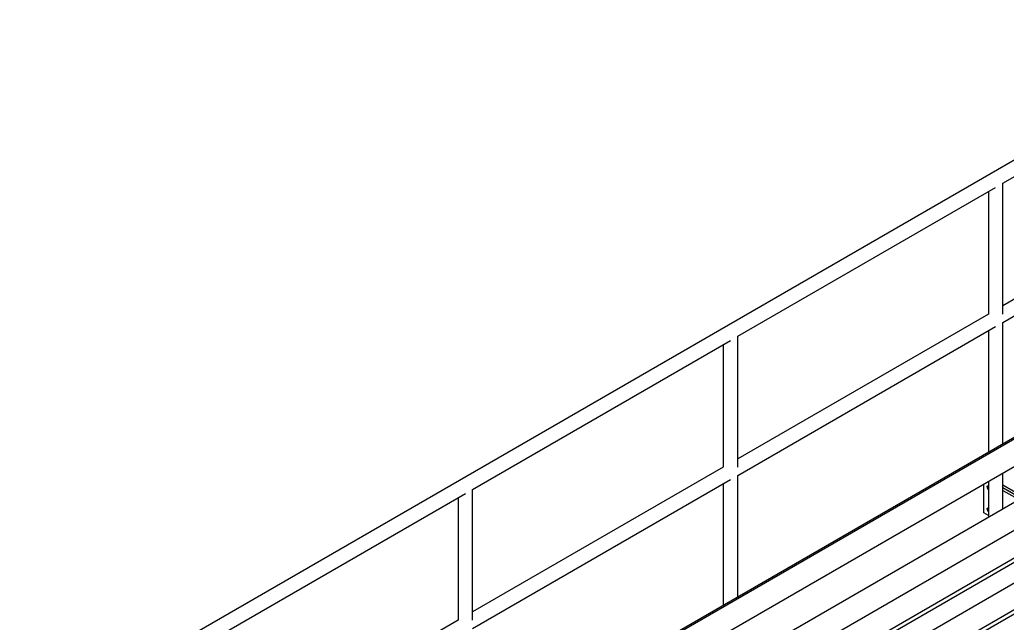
# Model space of a CAD drawing. Header units: millimetres. Extents: x 0 to 16187, y -20471 to 6290.
# Drawn here: x 566.3 to 711.2, y 2028.2 to 2116.7 of the extents above; entities that cross this region are included whole.
import ezdxf

# ---------------------------------------------------------------- set-up
doc = ezdxf.new("R2010")
doc.units = ezdxf.units.MM

msp = doc.modelspace()

# ---------------------------------------------------------------- linework, layer by layer
at = {"color": 7, "linetype": 'Continuous', "lineweight": 25}
for p, q in [((747.83284, 2116.72979), (566.30439, 2011.93565)), ((710.52443, 2092.75575), (748.36021, 2114.59789)), ((747.3053, 2096.01173), (710.52443, 2074.77858)), ((710.52443, 2072.34223), (748.36021, 2094.18437)), ((671.63355, 2070.30453), (709.46934, 2092.14666)), ((710.52443, 2073.56051), (710.52443, 2092.75575)), ((606.76636, 1985.1044), (790.93166, 2091.42076)), ((708.41443, 2091.53767), (708.41443, 2073.56051)), ((610.3019, 1983.06338), (794.4672, 2089.37974)), ((613.83743, 1981.02236), (798.00273, 2087.33872)), ((749.1063, 2076.8039), (598.51362, 1989.8686)), ((598.6904, 1989.76655), (749.28307, 2076.70185)), ((708.41443, 2073.56051), (671.63355, 2052.32736)), ((602.22651, 1987.7252), (749.28307, 2072.61915)), ((671.63355, 2049.89101), (709.46934, 2071.73314)), ((710.52443, 2054.53106), (710.52443, 2072.34223)), ((671.63355, 2051.10928), (671.63355, 2070.30453)), ((708.41443, 2071.12415), (708.41443, 2053.31299)), ((632.74268, 2047.85331), (670.57847, 2069.69544)), ((669.52355, 2069.08645), (669.52355, 2051.10928)), ((669.52355, 2051.10928), (632.74268, 2029.87614)), ((710.52443, 2045.00265), (710.52443, 2050.24426)), ((632.74268, 2027.43979), (670.57847, 2049.28192)), ((669.52355, 2048.67293), (669.52355, 2030.86176)), ((671.63355, 2032.07984), (671.63355, 2049.89101)), ((707.75946, 2044.40551), (707.75946, 2048.64808)), ((708.32823, 2048.97642), (708.41443, 2048.92666)), ((708.41443, 2049.02618), (708.41443, 2043.78458)), ((710.52443, 2048.52499), (713.57519, 2046.76382)), ((593.85181, 2025.40208), (631.68759, 2047.24422)), ((632.74268, 2028.65806), (632.74268, 2047.85331)), ((710.52443, 2048.11678), (713.06277, 2046.65143)), ((710.52443, 2048.11678), (713.22163, 2046.55972)), ((710.52443, 2047.70858), (712.70921, 2046.44733)), ((630.63268, 2046.63523), (630.63268, 2028.65806)), ((688.52501, 2023.52617), (724.41059, 2044.24248)), ((708.41443, 2044.02741), (707.75946, 2044.40551)), ((691.15996, 2022.00505), (724.41059, 2041.20023)), ((694.53639, 2020.05587), (727.78703, 2039.25106)), ((695.06681, 2019.74967), (724.41059, 2036.68948)), ((630.63268, 2028.65806), (593.85181, 2007.42491))]:
    msp.add_line(p, q, dxfattribs=at)
at = {"color": 7, "linetype": 'Continuous', "lineweight": 25, "flags": 128}
for points in [[(708.21908, 2048.22288), (708.22529, 2048.2829), (708.24359, 2048.33273), (708.27308, 2048.3699), (708.31227, 2048.39253), (708.35919, 2048.39949), (708.4115, 2048.39043), (708.41443, 2048.38949)], [(708.21908, 2044.95672), (708.22529, 2045.01673), (708.24359, 2045.06657), (708.27308, 2045.10374), (708.31227, 2045.12637), (708.35919, 2045.13333), (708.4115, 2045.12427), (708.41443, 2045.12333)]]:
    msp.add_lwpolyline(points, dxfattribs=at)
at = {"color": 7, "linetype": 'Continuous', "lineweight": 25}
for centre in [(708.76144, 2048.24833), (708.76144, 2044.98217)]:
    msp.add_arc(centre, 0.54295, 182.6860962, 230.2734615, dxfattribs=at)

doc.saveas('drawing.dxf')
